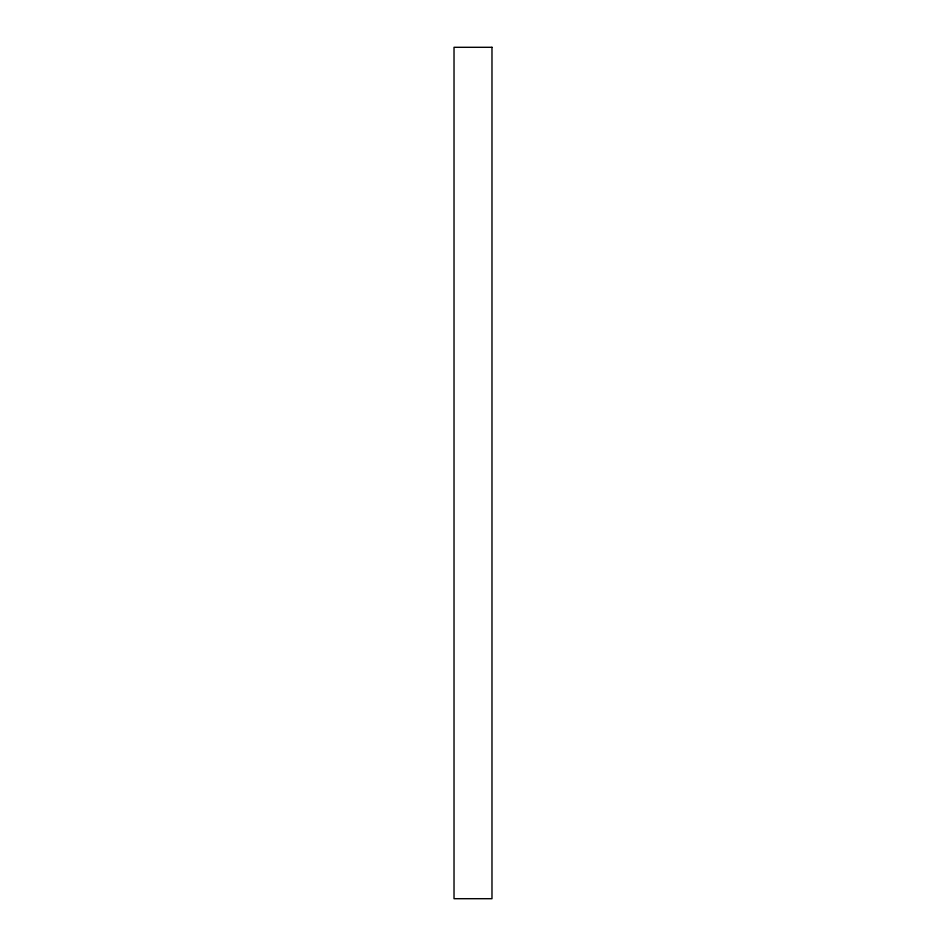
<?xml version="1.0" encoding="UTF-8"?>
<svg xmlns="http://www.w3.org/2000/svg" width="946" height="946" viewBox="0 0 946 946"><rect width="100%" height="100%" fill="white"/><g stroke="black" fill="none" stroke-linecap="round" stroke-linejoin="round"><path stroke-width="1.42" d="M491.979 47.3L454.021 47.3L454.021 898.7L491.979 898.7L491.979 47.3"/></g></svg>
